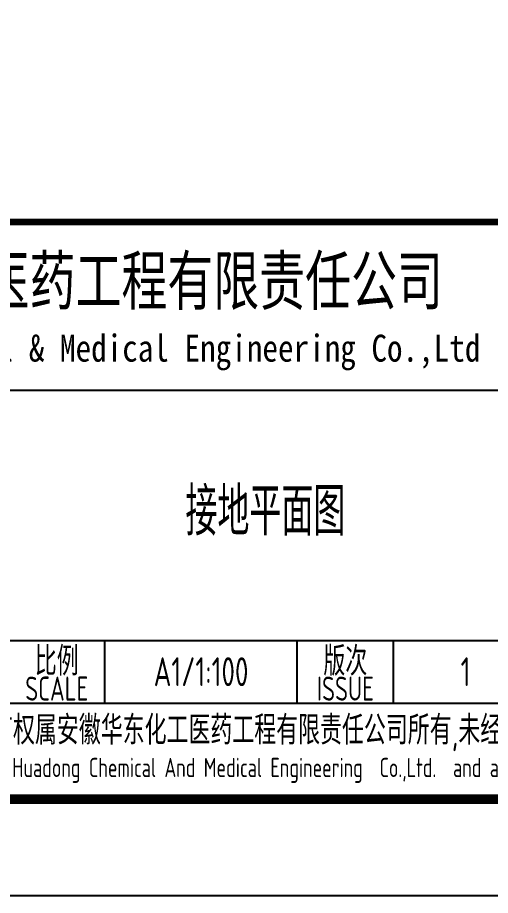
# Model space of a CAD drawing. Extents: x 1234595 to 2088511, y -80443 to 75292.
# Drawn here: x 1508846 to 1513763, y -60601 to -51477 of the extents above; entities that cross this region are included whole.
import ezdxf
from ezdxf.enums import TextEntityAlignment as Align

# ---------------------------------------------------------------- set-up
doc = ezdxf.new("R2010")
doc.units = 0
doc.header["$LTSCALE"] = 1000
doc.header["$MEASUREMENT"] = 0
doc.layers.get('0').update_dxf_attribs({"linetype": 'CONTINUOUS'})
doc.layers.add('PUB_TITLE', color=4, linetype='CONTINUOUS')
doc.styles.add('AHD', font='sceie.shx', dxfattribs={"width": 0.7, "bigfont": 'sceic.shx'})
doc.styles.add('ECEC_TQ_S', font='')
doc.styles.get('ECEC_TQ_S').set_extended_font_data('SimSun')

msp = doc.modelspace()

# ---------------------------------------------------------------- linework, layer by layer
for p, q in [((1503254.2, -55350.6), (1521254.2, -55350.6)), ((1503254.2, -57950.6), (1521254.2, -57950.6)), ((1509754.2, -58600.6), (1509754.2, -57950.6)), ((1511754.2, -58600.6), (1511754.2, -57950.6)), ((1512754.2, -58600.6), (1512754.2, -57950.6)), ((1503254.2, -58600.6), (1521254.2, -58600.6)), ((1503254.2, -59600.6), (1521254.2, -59600.6))]:
    msp.add_line(p, q)
msp.add_lwpolyline([(1521254.2, -53600.6, 70, 70, 0), (1503254.2, -53600.6, 70, 70, 0), (1503254.2, -59600.6, 0, 0, 0)], format="xyseb")
at = {"layer": 'PUB_TITLE', "color": 4}
msp.add_lwpolyline([(1438154.2, -60600.6), (1522254.2, -60600.6), (1522254.2, -1200.6), (1438154.2, -1200.6)], close=True, dxfattribs=at)
at = {"layer": 'PUB_TITLE', "color": 4, "const_width": 100}
msp.add_lwpolyline([(1440654.2, -59600.6), (1521254.2, -59600.6), (1521254.2, -2200.6), (1440654.2, -2200.6)], close=True, dxfattribs=at)

# ---------------------------------------------------------------- texts
for s, height, style, width, p in [('安徽华东化工医药工程有限责任公司', 500, 'ECEC_TQ_S', 0.7, (1509449.1, -54200.6)), ('安徽华东化工医药工程有限责任公司', 500, 'ECEC_TQ_S', 0.7, (1509449.1, -54200.6)), ('Anhui Huadong Chemical & Medical Engineering Co.,Ltd', 280, 'ECEC_TQ_S', 0.85, (1509449.1, -54950.6)), ('Anhui Huadong Chemical & Medical Engineering Co.,Ltd', 280, 'ECEC_TQ_S', 0.85, (1509449.1, -54950.6)), ('接地平面图', 500, 'AHD', 0.7, (1511423.1, -56584.6)), ('比例', 300, 'AHD', 0.8, (1509254.2, -58150.6)), ('比例', 300, 'AHD', 0.8, (1509254.2, -58150.6)), ('版次', 300, 'AHD', 0.8, (1512254.2, -58150.6)), ('版次', 300, 'AHD', 0.8, (1512254.2, -58150.6)), ('SCALE', 250, 'AHD', 0.8, (1509254.2, -58450.6)), ('SCALE', 250, 'AHD', 0.8, (1509254.2, -58450.6)), ('ISSUE', 250, 'AHD', 0.8, (1512254.2, -58450.6)), ('ISSUE', 250, 'AHD', 0.8, (1512254.2, -58450.6)), ('本文件专有权属安徽华东化工医药工程有限责任公司所有,未经许可不得复制或转让给第三方', 300, 'AHD', 0.8, (1512254.2, -58900.6)), ('本文件专有权属安徽华东化工医药工程有限责任公司所有,未经许可不得复制或转让给第三方', 300, 'AHD', 0.8, (1512254.2, -58900.6)), ('The proprietary right of this document belongs to Anhui Huadong Chemical And Medical Engineering  Co.,Ltd.  and any replication or transfer to the 3rd. side is forbidden without its permission. ', 200, 'AHD', 0.8, (1512254.2, -59300.6)), ('The proprietary right of this document belongs to Anhui Huadong Chemical And Medical Engineering  Co.,Ltd.  and any replication or transfer to the 3rd. side is forbidden without its permission. ', 200, 'AHD', 0.8, (1512254.2, -59300.6))]:
    msp.add_text(s, height=height, dxfattribs=dict(style=style, width=width)).set_placement(p, align=Align.MIDDLE)
at = {"style": 'AHD', "width": 0.8}
for tag, text, p in [('A1/1:100', '1:100', (1510754.2, -58275.6)), ('1', '0', (1513504.2, -58275.6))]:
    msp.add_attdef(tag, text=text, height=300, dxfattribs=at).set_placement(p, align=Align.MIDDLE)

doc.saveas('drawing.dxf')
